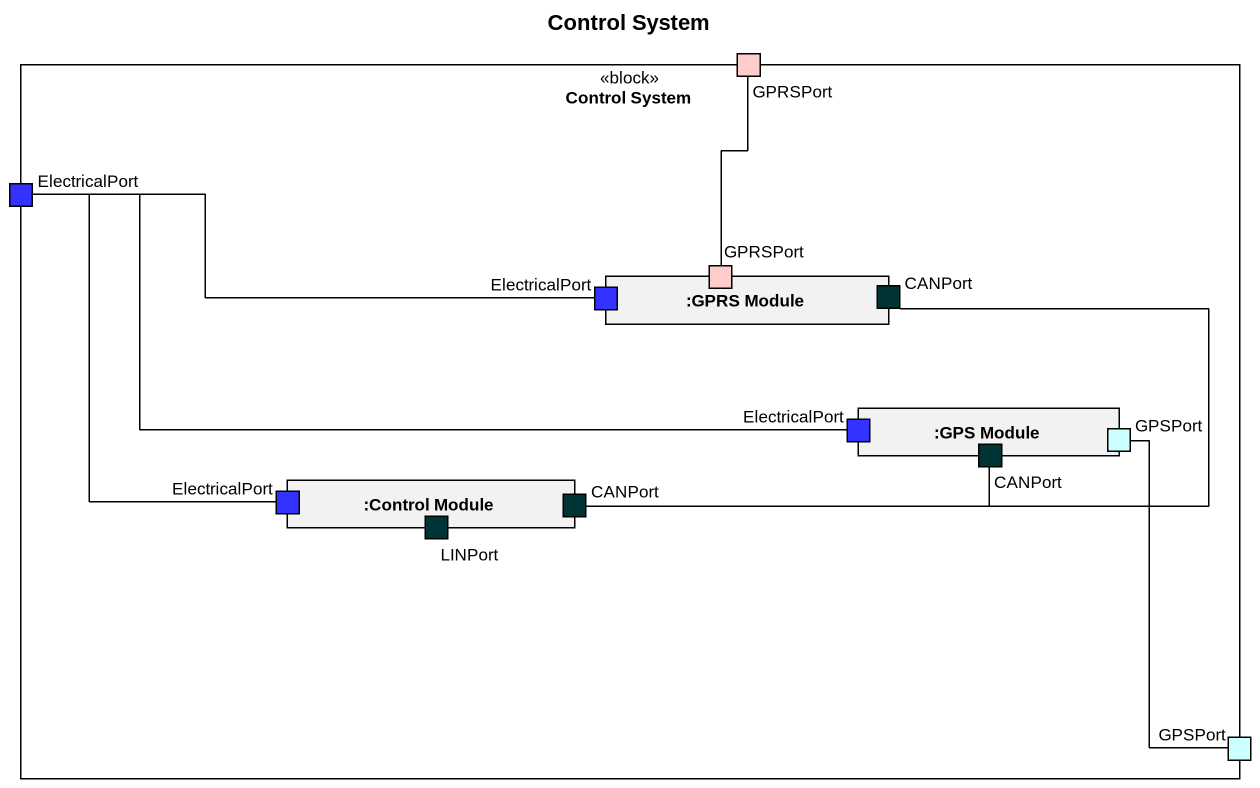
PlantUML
@startuml
title Control System
rectangle "Control System" as Control_System <<block>> {
  port GPRSPort #FFCCCC
  port ElectricalPort #3333FF
  rectangle ":GPRS Module" as GPRS_Module {
    port "ElectricalPort" as ElectricalPort_2 #3333FF
    port "GPRSPort" as GPRSPort_2 #FFCCCC
    port CANPort #003333
  }
  rectangle ":GPS Module" as GPS_Module {
    port "ElectricalPort" as ElectricalPort_3 #3333FF
    port GPSPort #CCFFFF
    port "CANPort" as CANPort_3 #003333
  }
  rectangle ":Control Module" as Control_Module {
    port "ElectricalPort" as ElectricalPort_4 #3333FF
    port "CANPort" as CANPort_2 #003333
    port LINPort #003333
  }
  port "GPSPort" as GPSPort_2 #CCFFFF
}
GPRSPort -- GPRSPort_2
ElectricalPort -right- ElectricalPort_2
ElectricalPort -right- ElectricalPort_3
ElectricalPort -- ElectricalPort_4
CANPort_2 -up- CANPort
CANPort_2 -right- CANPort_3
GPSPort_2 -up- GPSPort
@enduml
